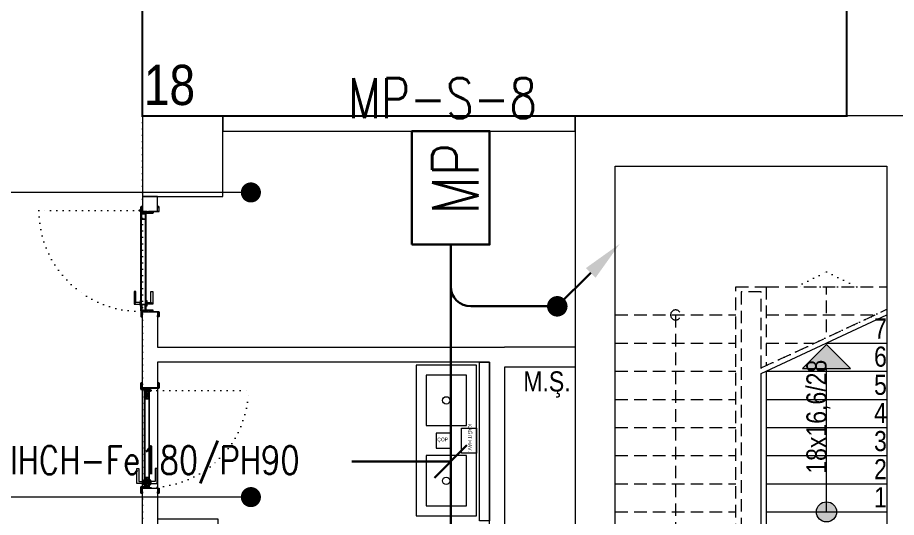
# Model space of a CAD drawing. Header units: metres. Extents: x -19121 to 152404, y -12107 to 46241.
# Drawn here: x 3536 to 4410, y 2881 to 3378 of the extents above; entities that cross this region are included whole.
import ezdxf
from ezdxf.enums import TextEntityAlignment as Align

# ---------------------------------------------------------------- set-up
doc = ezdxf.new("R2010")
doc.units = ezdxf.units.M
doc.header["$LTSCALE"] = 50
doc.header["$MEASUREMENT"] = 0
doc.linetypes.add('DOT2', pattern=[0.125, 0, -0.125])
doc.linetypes.add('HIDDEN', pattern=[0.375, 0.25, -0.125])
doc.layers.get('0').update_dxf_attribs({"color": 9, "lineweight": 9})
for name, color, linetype, lineweight in [('00', 9, 'Continuous', 9), ('01', 9, 'Continuous', 9), ('06B', 9, 'Continuous', 9), ('06C @ 1', 9, 'Continuous', 9), ('06D', 9, 'Continuous', 9), ('09', 9, 'Continuous', 9), ('10', 9, 'Continuous', 9), ('12', 9, 'Continuous', 9), ('19', 9, 'Continuous', 9), ('19D', 9, 'DOT2', 9), ('20', 9, 'DOT2', 9), ('21', 9, 'Continuous', 9), ('21_mahal200', 9, 'Continuous', 9), ('E-KABLO', 7, 'Continuous', 30), ('E-MODÜL HATTI', 6, 'Continuous', 30), ('E-OK', 3, 'Continuous', 30), ('E-YAZI', 7, 'Continuous', 30), ('TEFRİŞ', 9, 'Continuous', 9), ('YAZI', 7, 'Continuous', 9)]:
    doc.layers.add(name, color=color, linetype=linetype, lineweight=lineweight)
doc.styles.add('E-YAZI', font='txttw.shx', dxfattribs={"height": 200})
doc.styles.add('MuuM_TEXT-STANDART', font='ARIALN.TTF')
doc.dimstyles.new('MuuM_DIM200', dxfattribs={"dimscale": 20, "dimtxt": 2, "dimasz": 1, "dimexe": 1, "dimexo": 1, "dimgap": 1, "dimtad": 1, "dimdec": 1, "dimrnd": 0.5, "dimdsep": 46, "dimtxsty": 'MuuM_TEXT-STANDART', "dimblk": 'ARCHTICK', "dimcen": 0, "dimdle": 0.15, "dimclrd": 256, "dimclre": 256, "dimclrt": 256, "dimadec": 0, "dimazin": 0, "dimtfac": 5, "dimtdec": 1, "dimtix": 1, "dimtmove": 2, "dimatfit": 3, "dimldrblk": 'DOT', "dimfxl": 3, "dimfxlon": 1, "dimtolj": 1, "dimlwd": -1, "dimlwe": -1, "dimarcsym": 0})

# ---------------------------------------------------------------- blocks, each defined once
blk = doc.blocks.new('E-MODUL PANOLARI')
at = {"layer": 'E-KABLO', "color": 1}
blk.add_lwpolyline([(-49.03, 66.92), (49.03, 66.92), (49.03, 0), (-49.03, 0)], close=True, dxfattribs=at)
at = {"layer": 'E-KABLO', "color": 1, "style": 'E-YAZI', "width": 0.8}
blk.add_text('MP', height=40, dxfattribs=at).set_placement((-22.97, 9.54))
blk = doc.blocks.new('*U238')
at = {"layer": 'E-OK', "color": 3, "linetype": 'Continuous'}
blk.add_line((-97.8, -97.7), (0, 0), dxfattribs=at)
at = {"layer": 'E-OK', "color": 4, "linetype": 'Continuous', "const_width": 30}
blk.add_lwpolyline([(-15, 0, 1), (15, 0, 1)], format="xyb", close=True, dxfattribs=at)
at = {"layer": 'E-OK', "color": 3, "linetype": 'Continuous'}
blk.add_solid([(-83.6, -111.9), (-111.9, -83.6), (-182.7, -182.5)], dxfattribs=at)
blk = doc.blocks.new('p-kolon_80x80')
blk.add_lwpolyline([(-40, -40), (40, -40), (40, 40), (-40, 40)], close=True)
blk = doc.blocks.new('2.bod.sitatik')
at = {"layer": '01'}
blk.add_lwpolyline([(4130, -5950), (4130, -5950), (4130, -5950), (4130, -5400), (4400, -5400), (4400, -5950), (4400, -5950), (4400, -5950), (4440, -5950), (4440, -5350), (4090, -5350), (4090, -5950), (4130, -5950)], dxfattribs=at)
blk.add_blockref('p-kolon_80x80', (3700, -5390), dxfattribs=at)
blk = doc.blocks.new('p-işyeri')
at = {"color": 0, "const_width": 2}
blk.add_lwpolyline([(200, 0), (200, 700), (-200, 700), (-200, 0)], close=True, dxfattribs=at)
blk = doc.blocks.new('0_arrowstairs')
blk.add_lwpolyline([(0, 0), (0, -30), (15, 0), (0, 30)], close=True)
blk = doc.blocks.new('p-M01-M02_M03')
at = {"layer": '19'}
h = blk.add_hatch(color=256, dxfattribs=at)
h.dxf.hatch_style = 1
h.paths.add_polyline_path([(186, -201.29), (234, -201.29), (210, -177.25)])
h = blk.add_hatch(color=256, dxfattribs=at)
h.dxf.hatch_style = 1
edge = h.paths.add_edge_path()
edge.add_arc((210, -344), 10, 0, 360)
for points in [[(145, -206.33), (270, -148)], [(145, -206.33), (270, -148)], [(150, -204), (150, -360), (150, -360), (145, -360), (145, -360), (145, -206.33)], [(210, -344), (210, -201.29), (210, -201.29)]]:
    blk.add_lwpolyline(points, dxfattribs=at)
blk.add_lwpolyline([(186, -201.29), (234, -201.29), (210, -177.25)], close=True, dxfattribs=at)
at = {"layer": '19', "linetype": 'Continuous'}
for points in [[(210, -176), (270, -176)], [(150, -204), (270, -204)], [(150, -232), (270, -232)], [(150, -260), (270, -260)], [(150, -288), (270, -288)], [(150, -316), (270, -316)], [(150, -344), (270, -344)]]:
    blk.add_lwpolyline(points, dxfattribs=at)
at = {"layer": '19'}
blk.add_circle((210, -344), 10, dxfattribs=at)
at = {"layer": '19D', "linetype": 'HIDDEN'}
for points in [[(145, -200.74), (145, -125), (125, -125), (125, -125), (125, -387), (120, -387), (120, -120), (120, -120), (150, -120), (150, -198.41)], [(150, -120), (270, -120)], [(210, -165), (210, -120)], [(0, -148), (120, -148)], [(145, -200.74), (270, -142.41)], [(150, -148), (258.02, -148)], [(0, -176), (120, -176)], [(150, -176), (198.02, -176)], [(0, -204), (120, -204)], [(0, -232), (120, -232)], [(0, -260), (120, -260)], [(0, -288), (120, -288)], [(0, -316), (120, -316)], [(0, -344), (120, -344)], [(0, -372), (120, -372)]]:
    blk.add_lwpolyline(points, dxfattribs=at)
at = {"layer": '19D', "linetype": 'HIDDEN', "extrusion": (0, 0, -1)}
blk.add_lwpolyline([(-60, -148), (-60, -372)], dxfattribs=at)
at = {"layer": '19D'}
blk.add_lwpolyline([(145, -200.74), (270, -142.41)], dxfattribs=at)
at = {"layer": '19D', "linetype": 'HIDDEN', "extrusion": (0, 0, -1)}
blk.add_circle((-60, -148), 5, dxfattribs=at)
at = {"layer": '19D', "linetype": 'HIDDEN', "extrusion": (0, 0, -1), "zscale": -1, "rotation": 90}
blk.add_blockref('0_arrowstairs', (-210, -120), dxfattribs=at)
at = {"layer": '19D', "linetype": 'HIDDEN', "extrusion": (0, 0, -1), "rotation": 270}
blk.add_blockref('0_arrowstairs', (-60, -372), dxfattribs=at)
blk = doc.blocks.new('p-kapı kolu')
for points in [[(2.2, 0), (2.2, -1.25), (-2.2, -1.25), (-2.2, 0), (2.2, 0)], [(1.225, -1.25), (1.225, -7.5), (-13.775, -7.5), (-13.775, -5.625), (-1.025, -5.625), (-1.025, -5.625), (-1.025, -1.25), (1.225, -1.25)]]:
    blk.add_lwpolyline(points)
blk = doc.blocks.new('K-AH-01')
at = {"layer": '09'}
h = blk.add_hatch(dxfattribs=at)
h.set_pattern_fill('LOGEND', color=256, scale=10, style=0)
h.set_pattern_definition([(7e-15, (-3944.073, -2726.897), (10, 10), [3, -7]), (7e-15, (-3944.073, -2726.397), (10, 10), [3, -7]), (7e-15, (-3943.573, -2725.397), (10, 10), [2, -8]), (7e-15, (-3943.073, -2724.397), (10, 10), [1.5, -8.5]), (7e-15, (-3943.073, -2723.397), (10, 10), [1, -9]), (7e-15, (-3945.573, -2722.397), (10, 10), [0.5, -2.5, 0.5, -6.5]), (7e-15, (-3944.073, -2721.897), (10, 10), [0.5, -4, 1.5, -4]), (7e-15, (-3942.073, -2721.397), (10, 10), [0.5, -0.5, 0.5, -8.5]), (7e-15, (-3942.573, -2720.897), (10, 10), [0.5, -9.5]), (7e-15, (-3943.073, -2719.897), (10, 10), [1.5, -8.5]), (7e-15, (-3943.073, -2718.897), (10, 10), [2, -8]), (7e-15, (-3943.573, -2717.897), (10, 10), [2.5, -3, 0.5, -4]), (90, (-3947.573, -2723.897), (-10, 10), [0.5, -1, 2.5, -6]), (90, (-3947.073, -2722.897), (-10, 10), [0.5, -0.5, 1.5, -7.5]), (90, (-3946.573, -2718.897), (-10, 10), [1, -9]), (90, (-3946.073, -2722.897), (-10, 10), [2, -3, 0.5, -4.5]), (90, (-3945.573, -2717.397), (-10, 10), [0.5, -9.5]), (90, (-3945.073, -2722.397), (-10, 10), [1.5, -8.5]), (90, (-3944.073, -2721.897), (-10, 10), [1, -9]), (90, (-3943.073, -2721.897), (-10, 10), [0.5, -1.5, 1.5, -6.5]), (90, (-3942.573, -2721.397), (-10, 10), [0.5, -9.5]), (90, (-3942.073, -2723.397), (-10, 10), [1.4, -8.6]), (90, (-3941.573, -2725.397), (-10, 10), [1, -9]), (90, (-3940.573, -2721.397), (-10, 10), [0.5, -9.5]), (90, (-3939.573, -2721.897), (-10, 10), [1.5, -8.5]), (90, (-3938.573, -2721.897), (-10, 10), [1.5, -8.5]), (45, (-3940.073, -2725.8966), (1e-15, 10), [0.7071, -0.7071, 0.7071, -12.020836]), (45, (-3942.073, -2723.3966), (1e-15, 10), [1.4142, -12.727936]), (45, (-3946.073, -2718.3966), (1e-15, 10), [1.4142, -12.727936]), (45, (-3944.073, -2720.8966), (1e-15, 10), [1.4142, -12.727936]), (45, (-3943.573, -2722.8966), (1e-15, 10), [1.4142, -12.727936]), (45, (-3940.573, -2724.8966), (1e-15, 10), [1.4142, -12.727936]), (45, (-3941.573, -2724.3966), (1e-15, 10), [2.12132, -12.020816]), (45, (-3944.573, -2719.8966), (1e-15, 10), [0.7071, -13.435036]), (45, (-3945.073, -2718.8966), (1e-15, 10), [0.7071, -13.435036]), (45, (-3941.073, -2718.8966), (1e-15, 10), [0.7071, -13.435036]), (45, (-3945.073, -2723.8966), (1e-15, 10), [0.7071, -13.435036]), (45, (-3939.573, -2720.3966), (1e-15, 10), [0.7071, -13.435036]), (45, (-3943.073, -2721.3966), (1e-15, 10), [0.7071, -13.435036]), (45, (-3942.073, -2720.3966), (1e-15, 10), [0.7071, -13.435036]), (135, (-3942.573, -2722.3966), (-10, 1e-15), [0.7071, -0.7071, 2.12132, -10.606616]), (135, (-3941.073, -2722.3966), (-10, 1e-15), [0.7071, -13.435036]), (135, (-3941.073, -2725.8966), (-10, 1e-15), [0.7071, -13.435036]), (135, (-3943.073, -2723.3966), (-10, 1e-15), [0.7071, -13.435036]), (135, (-3941.573, -2721.3966), (-10, 1e-15), [0.7071, -13.435036]), (135, (-3944.073, -2723.8966), (-10, 1e-15), [0.7071, -13.435036]), (135, (-3940.073, -2723.8966), (-10, 1e-15), [0.7071, -13.435036]), (135, (-3947.073, -2726.8966), (-10, 1e-15), [0.7071, -13.435036]), (135, (-3946.573, -2726.3966), (-10, 1e-15), [1.4142, -12.727936]), (135, (-3946.073, -2725.8966), (-10, 1e-15), [1.4142, -12.727936]), (135, (-3945.073, -2725.8966), (-10, 1e-15), [1.4142, -12.727936]), (135, (-3944.573, -2724.8966), (-10, 1e-15), [1.4142, -12.727936]), (135, (-3940.573, -2720.8966), (-10, 1e-15), [1.4142, -12.727936]), (135, (-3938.573, -2725.8966), (-10, 1e-15), [1.4142, -12.727936]), (135, (-3938.073, -2717.8966), (-10, 1e-15), [1.4142, -12.727936]), (135, (-3938.073, -2718.8966), (-10, 1e-15), [1.4142, -12.727936]), (135, (-3939.073, -2719.3966), (-10, 1e-15), [1.4142, -12.727936]), (135, (-3946.073, -2719.3966), (-10, 1e-15), [2.12132, -12.020816]), (135, (-3939.573, -2720.3966), (-10, 1e-15), [2.12132, -12.020816]), (26.56505, (-3945.0727, -2717.3966), (10, 4e-09), [1.118, -21.24268]), (26.56505, (-3945.0727, -2722.3966), (10, 4e-09), [1.118, -21.24268]), (26.56505, (-3944.0727, -2719.3966), (10, 4e-09), [1.118, -21.24268]), (26.56505, (-3941.0727, -2726.3966), (10, 4e-09), [1.118, -21.24268]), (26.56505, (-3941.5727, -2725.3966), (10, 4e-09), [1.118, -21.24268]), (26.56505, (-3944.5727, -2723.3966), (10, 4e-09), [1.118, -21.24268]), (26.56505, (-3944.5727, -2718.3966), (10, 4e-09), [1.118, -21.24268]), (26.56505, (-3941.5727, -2721.3966), (10, 4e-09), [2.236, -20.12468]), (63.43495, (-3941.5727, -2719.8966), (5e-10, 10), [1.118, -21.24268]), (63.43495, (-3940.0727, -2722.8966), (5e-10, 10), [1.118, -21.24268]), (63.43495, (-3945.0727, -2720.8966), (5e-10, 10), [1.118, -21.24268]), (63.43495, (-3947.0727, -2720.3966), (5e-10, 10), [1.118, -21.24268]), (63.43495, (-3941.0727, -2722.3966), (5e-10, 10), [1.118, -21.24268]), (63.43495, (-3942.0727, -2722.3966), (5e-10, 10), [1.118, -21.24268]), (63.43495, (-3946.0727, -2720.8966), (5e-10, 10), [2.236, -20.12468]), (63.43495, (-3938.5727, -2724.3966), (5e-10, 10), [2.236, -20.12468]), (63.43495, (-3939.5727, -2723.8966), (5e-10, 10), [2.236, -20.12468]), (116.56505, (-3947.5727, -2725.3966), (-4e-09, 10), [1.118, -21.24268]), (116.56505, (-3947.5727, -2719.8966), (-4e-09, 10), [1.118, -21.24268]), (116.56505, (-3945.5727, -2726.8966), (-4e-09, 10), [1.118, -21.24268]), (116.56505, (-3946.5727, -2717.8966), (-4e-09, 10), [1.118, -21.24268]), (116.56505, (-3945.5727, -2723.8966), (-4e-09, 10), [1.118, -21.24268]), (116.56505, (-3943.5727, -2722.8966), (-4e-09, 10), [1.118, -21.24268]), (116.56505, (-3942.5727, -2720.8966), (-4e-09, 10), [1.118, -21.24268]), (116.56505, (-3947.0727, -2724.8966), (3.2e-06, 10.0000016), [1.118, -21.24268]), (116.56505, (-3944.5727, -2723.3966), (-4e-09, 10), [1.118, -21.24268]), (116.56505, (-3941.5727, -2724.3966), (-4e-09, 10), [1.118, -21.24268]), (116.56505, (-3940.5727, -2723.3966), (-4e-09, 10), [1.118, -21.24268]), (116.56505, (-3938.5727, -2720.3966), (-4e-09, 10), [1.118, -21.24268]), (116.56505, (-3946.0727, -2717.3966), (-4e-09, 10), [1.118, -21.24268]), (116.56505, (-3947.5727, -2717.8966), (-4e-09, 10), [2.236, -20.12468]), (116.56505, (-3946.0727, -2724.8966), (-4e-09, 10), [2.236, -20.12468]), (153.43495, (-3947.5727, -2726.3966), (-10, 5e-10), [1.118, -21.24268]), (153.43495, (-3939.0727, -2726.8966), (-10, 5e-10), [1.118, -21.24268]), (153.43495, (-3939.5727, -2721.8966), (-10, 5e-10), [1.118, -21.24268]), (153.43495, (-3943.5727, -2725.3966), (-10, 5e-10), [1.118, -21.24268]), (153.43495, (-3944.0727, -2726.3966), (-10, 5e-10), [1.118, -21.24268]), (153.43495, (-3943.0727, -2724.3966), (-10, 5e-10), [1.118, -21.24268]), (153.43495, (-3940.0727, -2718.3966), (-10, 5e-10), [1.118, -21.24268]), (153.43495, (-3939.0727, -2717.8966), (-10, 5e-10), [2.236, -20.12468])])
h.paths.add_polyline_path([(10.77, 6.46), (10.77, 2.46), (0.77, 2.46), (0.77, 6.46)])
h = blk.add_hatch(dxfattribs=at)
h.set_pattern_fill('LOGEND', color=256, scale=10, style=0)
h.set_pattern_definition([(7e-15, (-3938.781, -2726.897), (10, 10), [3, -7]), (7e-15, (-3938.781, -2726.397), (10, 10), [3, -7]), (7e-15, (-3938.281, -2725.397), (10, 10), [2, -8]), (7e-15, (-3937.781, -2724.397), (10, 10), [1.5, -8.5]), (7e-15, (-3937.781, -2723.397), (10, 10), [1, -9]), (7e-15, (-3940.281, -2722.397), (10, 10), [0.5, -2.5, 0.5, -6.5]), (7e-15, (-3938.781, -2721.897), (10, 10), [0.5, -4, 1.5, -4]), (7e-15, (-3936.781, -2721.397), (10, 10), [0.5, -0.5, 0.5, -8.5]), (7e-15, (-3937.281, -2720.897), (10, 10), [0.5, -9.5]), (7e-15, (-3937.781, -2719.897), (10, 10), [1.5, -8.5]), (7e-15, (-3937.781, -2718.897), (10, 10), [2, -8]), (7e-15, (-3938.281, -2717.897), (10, 10), [2.5, -3, 0.5, -4]), (90, (-3942.281, -2723.897), (-10, 10), [0.5, -1, 2.5, -6]), (90, (-3941.781, -2722.897), (-10, 10), [0.5, -0.5, 1.5, -7.5]), (90, (-3941.281, -2718.897), (-10, 10), [1, -9]), (90, (-3940.781, -2722.897), (-10, 10), [2, -3, 0.5, -4.5]), (90, (-3940.281, -2717.397), (-10, 10), [0.5, -9.5]), (90, (-3939.781, -2722.397), (-10, 10), [1.5, -8.5]), (90, (-3938.781, -2721.897), (-10, 10), [1, -9]), (90, (-3937.781, -2721.897), (-10, 10), [0.5, -1.5, 1.5, -6.5]), (90, (-3937.281, -2721.397), (-10, 10), [0.5, -9.5]), (90, (-3936.781, -2723.397), (-10, 10), [1.4, -8.6]), (90, (-3936.281, -2725.397), (-10, 10), [1, -9]), (90, (-3935.281, -2721.397), (-10, 10), [0.5, -9.5]), (90, (-3934.281, -2721.897), (-10, 10), [1.5, -8.5]), (90, (-3933.281, -2721.897), (-10, 10), [1.5, -8.5]), (45, (-3934.781, -2725.8966), (1e-15, 10), [0.7071, -0.7071, 0.7071, -12.020836]), (45, (-3936.781, -2723.3966), (1e-15, 10), [1.4142, -12.727936]), (45, (-3940.781, -2718.3966), (1e-15, 10), [1.4142, -12.727936]), (45, (-3938.781, -2720.8966), (1e-15, 10), [1.4142, -12.727936]), (45, (-3938.281, -2722.8966), (1e-15, 10), [1.4142, -12.727936]), (45, (-3935.281, -2724.8966), (1e-15, 10), [1.4142, -12.727936]), (45, (-3936.281, -2724.3966), (1e-15, 10), [2.12132, -12.020816]), (45, (-3939.281, -2719.8966), (1e-15, 10), [0.7071, -13.435036]), (45, (-3939.781, -2718.8966), (1e-15, 10), [0.7071, -13.435036]), (45, (-3935.781, -2718.8966), (1e-15, 10), [0.7071, -13.435036]), (45, (-3939.781, -2723.8966), (1e-15, 10), [0.7071, -13.435036]), (45, (-3934.281, -2720.3966), (1e-15, 10), [0.7071, -13.435036]), (45, (-3937.781, -2721.3966), (1e-15, 10), [0.7071, -13.435036]), (45, (-3936.781, -2720.3966), (1e-15, 10), [0.7071, -13.435036]), (135, (-3937.281, -2722.3966), (-10, 1e-15), [0.7071, -0.7071, 2.12132, -10.606616]), (135, (-3935.781, -2722.3966), (-10, 1e-15), [0.7071, -13.435036]), (135, (-3935.781, -2725.8966), (-10, 1e-15), [0.7071, -13.435036]), (135, (-3937.781, -2723.3966), (-10, 1e-15), [0.7071, -13.435036]), (135, (-3936.281, -2721.3966), (-10, 1e-15), [0.7071, -13.435036]), (135, (-3938.781, -2723.8966), (-10, 1e-15), [0.7071, -13.435036]), (135, (-3934.781, -2723.8966), (-10, 1e-15), [0.7071, -13.435036]), (135, (-3941.781, -2726.8966), (-10, 1e-15), [0.7071, -13.435036]), (135, (-3941.281, -2726.3966), (-10, 1e-15), [1.4142, -12.727936]), (135, (-3940.781, -2725.8966), (-10, 1e-15), [1.4142, -12.727936]), (135, (-3939.781, -2725.8966), (-10, 1e-15), [1.4142, -12.727936]), (135, (-3939.281, -2724.8966), (-10, 1e-15), [1.4142, -12.727936]), (135, (-3935.281, -2720.8966), (-10, 1e-15), [1.4142, -12.727936]), (135, (-3933.281, -2725.8966), (-10, 1e-15), [1.4142, -12.727936]), (135, (-3932.781, -2717.8966), (-10, 1e-15), [1.4142, -12.727936]), (135, (-3932.781, -2718.8966), (-10, 1e-15), [1.4142, -12.727936]), (135, (-3933.781, -2719.3966), (-10, 1e-15), [1.4142, -12.727936]), (135, (-3940.781, -2719.3966), (-10, 1e-15), [2.12132, -12.020816]), (135, (-3934.281, -2720.3966), (-10, 1e-15), [2.12132, -12.020816]), (26.56505, (-3939.7813, -2717.3966), (10, 4e-09), [1.118, -21.24268]), (26.56505, (-3939.7813, -2722.3966), (10, 4e-09), [1.118, -21.24268]), (26.56505, (-3938.7813, -2719.3966), (10, 4e-09), [1.118, -21.24268]), (26.56505, (-3935.7813, -2726.3966), (10, 4e-09), [1.118, -21.24268]), (26.56505, (-3936.2813, -2725.3966), (10, 4e-09), [1.118, -21.24268]), (26.56505, (-3939.2813, -2723.3966), (10, 4e-09), [1.118, -21.24268]), (26.56505, (-3939.2813, -2718.3966), (10, 4e-09), [1.118, -21.24268]), (26.56505, (-3936.2813, -2721.3966), (10, 4e-09), [2.236, -20.12468]), (63.43495, (-3936.2813, -2719.8966), (5e-10, 10), [1.118, -21.24268]), (63.43495, (-3934.7813, -2722.8966), (5e-10, 10), [1.118, -21.24268]), (63.43495, (-3939.7813, -2720.8966), (5e-10, 10), [1.118, -21.24268]), (63.43495, (-3941.7813, -2720.3966), (5e-10, 10), [1.118, -21.24268]), (63.43495, (-3935.7813, -2722.3966), (5e-10, 10), [1.118, -21.24268]), (63.43495, (-3936.7813, -2722.3966), (5e-10, 10), [1.118, -21.24268]), (63.43495, (-3940.7813, -2720.8966), (5e-10, 10), [2.236, -20.12468]), (63.43495, (-3933.2813, -2724.3966), (5e-10, 10), [2.236, -20.12468]), (63.43495, (-3934.2813, -2723.8966), (5e-10, 10), [2.236, -20.12468]), (116.56505, (-3942.2813, -2725.3966), (-4e-09, 10), [1.118, -21.24268]), (116.56505, (-3942.2813, -2719.8966), (-4e-09, 10), [1.118, -21.24268]), (116.56505, (-3940.2813, -2726.8966), (-4e-09, 10), [1.118, -21.24268]), (116.56505, (-3941.2813, -2717.8966), (-4e-09, 10), [1.118, -21.24268]), (116.56505, (-3940.2813, -2723.8966), (-4e-09, 10), [1.118, -21.24268]), (116.56505, (-3938.2813, -2722.8966), (-4e-09, 10), [1.118, -21.24268]), (116.56505, (-3937.2813, -2720.8966), (-4e-09, 10), [1.118, -21.24268]), (116.56505, (-3941.7813, -2724.8966), (3.2e-06, 10.0000016), [1.118, -21.24268]), (116.56505, (-3939.2813, -2723.3966), (-4e-09, 10), [1.118, -21.24268]), (116.56505, (-3936.2813, -2724.3966), (-4e-09, 10), [1.118, -21.24268]), (116.56505, (-3935.2813, -2723.3966), (-4e-09, 10), [1.118, -21.24268]), (116.56505, (-3933.2813, -2720.3966), (-4e-09, 10), [1.118, -21.24268]), (116.56505, (-3940.7813, -2717.3966), (-4e-09, 10), [1.118, -21.24268]), (116.56505, (-3942.2813, -2717.8966), (-4e-09, 10), [2.236, -20.12468]), (116.56505, (-3940.7813, -2724.8966), (-4e-09, 10), [2.236, -20.12468]), (153.43495, (-3942.2813, -2726.3966), (-10, 5e-10), [1.118, -21.24268]), (153.43495, (-3933.7813, -2726.8966), (-10, 5e-10), [1.118, -21.24268]), (153.43495, (-3934.2813, -2721.8966), (-10, 5e-10), [1.118, -21.24268]), (153.43495, (-3938.2813, -2725.3966), (-10, 5e-10), [1.118, -21.24268]), (153.43495, (-3938.7813, -2726.3966), (-10, 5e-10), [1.118, -21.24268]), (153.43495, (-3937.7813, -2724.3966), (-10, 5e-10), [1.118, -21.24268]), (153.43495, (-3934.7813, -2718.3966), (-10, 5e-10), [1.118, -21.24268]), (153.43495, (-3933.7813, -2717.8966), (-10, 5e-10), [2.236, -20.12468])])
h.paths.add_polyline_path([(89.06, 2.47), (89.06, 6.46), (99.06, 6.47), (99.06, 2.47)])
at = {"layer": '10'}
for points in [[(-0.44, -1.7), (1.3, -1.7, 0.414214), (1.6, -1.4), (1.6, 1.1, 0.414214), (1.3, 1.4, 0.414214), (1, 1.1), (1, 0.2), (0.2, 0.2), (0.2, 16.4, 0.414214), (-0.1, 16.7), (-4.6, 16.7, 0.414214), (-4.9, 16.4), (-4.9, 15.3, 0.414214), (-4.6, 15), (-3.5, 15), (-3.5, 15.2), (-4.6, 15.2, -0.414214), (-4.7, 15.3), (-4.7, 16.4, -0.414214), (-4.6, 16.5), (-0.2, 16.5), (-0.1, 16.5, -0.414214), (0, 16.4), (0, 0), (1.2, 0), (1.2, 1.1, -0.414214), (1.3, 1.2, -0.414214), (1.4, 1.1), (1.4, -1.4, -0.414214), (1.3, -1.5), (-0.44, -1.5), (-4.6, -1.5, -0.414214), (-4.7, -1.4), (-4.7, -0.3, -0.414214), (-4.6, -0.2), (-3.5, -0.2), (-3.5, 0), (-4.6, 0, 0.414214), (-4.9, -0.3), (-4.9, -1.4, 0.414214), (-4.6, -1.7)], [(2.15, 7.6), (0.77, 6.96), (0.77, 4.09), (0.57, 4.09), (0.57, 7.09), (2.04, 7.77, -14.796002)], [(100.44, -1.7), (98.7, -1.7, -0.414214), (98.4, -1.4), (98.4, 1.1, -0.414214), (98.7, 1.4, -0.414214), (99, 1.1), (99, 0.2), (99.8, 0.2), (99.8, 16.4, -0.414214), (100.1, 16.7), (104.6, 16.7, -0.414214), (104.9, 16.4), (104.9, 15.3, -0.414214), (104.6, 15), (103.5, 15), (103.5, 15.2), (104.6, 15.2, 0.414214), (104.7, 15.3), (104.7, 16.4, 0.414214), (104.6, 16.5), (100.2, 16.5), (100.1, 16.5, 0.414214), (100, 16.4), (100, 0), (98.8, 0), (98.8, 1.1, 0.414214), (98.7, 1.2, 0.414214), (98.6, 1.1), (98.6, -1.4, 0.414214), (98.7, -1.5), (100.44, -1.5), (104.6, -1.5, 0.414214), (104.7, -1.4), (104.7, -0.3, 0.414214), (104.6, -0.2), (103.5, -0.2), (103.5, 0), (104.6, 0, -0.414214), (104.9, -0.3), (104.9, -1.4, -0.414214), (104.6, -1.7)]]:
    blk.add_lwpolyline(points, format="xyb", close=True, dxfattribs=at)
blk.add_circle((2.72, 8.09), 0.55, dxfattribs=at)
at = {"layer": '12'}
for points in [[(0.77, 6.46), (99.06, 6.47), (99.06, 6.97), (0.77, 6.96)], [(0.77, 2.46), (10.77, 2.46), (10.77, 6.46), (0.77, 6.46)], [(0.77, 2.46), (99.06, 2.46), (99.06, 1.96), (0.77, 1.96)], [(89.06, 2.46), (99.06, 2.46), (99.06, 6.47), (89.06, 6.47)]]:
    blk.add_lwpolyline(points, close=True, dxfattribs=at)
at = {"layer": '20'}
blk.add_lwpolyline([(2.72, 8.09), (2.72, 105.23)], dxfattribs=at)
at = {"layer": '20', "linetype": 'HIDDEN'}
for points in [[(1.97, 6.89), (1.97, 5.39), (3.47, 5.39), (3.47, 6.89)], [(2.17, 7.58), (2.17, 5.59), (3.27, 5.59), (3.27, 7.58)]]:
    blk.add_lwpolyline(points, dxfattribs=at)
at = {"layer": '20'}
blk.add_arc((0.77, 6.96), 98.29, 357.08416, 88.86324, dxfattribs=at)
at = {"layer": '06C @ 1', "xscale": -1, "rotation": 180}
blk.add_blockref('p-kapı kolu', (94.06, 6.97), dxfattribs=at)
at = {"layer": '06C @ 1'}
blk.add_blockref('p-kapı kolu', (94.06, 1.96), dxfattribs=at)
blk = doc.blocks.new('gr-p-barel kilitli kapı kolu')
at = {"flags": 128}
for points in [[(-0.9, 0.8), (-0.9, 4.9), (-11.7, 4.9), (-11.7, 6.7), (0.9, 6.7), (0.9, 0.8)], [(-0.8, 5), (0.8, 6.6)]]:
    blk.add_lwpolyline(points, dxfattribs=at)
blk.add_lwpolyline([(-2.75, 0), (-2.75, 0.7), (2.75, 0.7), (2.75, 0)])
blk.add_lwpolyline([(-1.3, 0.7), (1.3, 0.7), (1.3, 0.8), (-1.3, 0.8)], close=True)
blk = doc.blocks.new('prf-scr2')
at = {"linetype": 'DOT2', "ltscale": 10}
blk.add_line((0, 0.19), (0, -1.06), dxfattribs=at)
for p, q in [((0.09, -0.24), (-0.09, -0.2)), ((-0.09, -0.24), (0.09, -0.28)), ((0.09, -0.32), (-0.09, -0.28)), ((-0.09, -0.32), (0.09, -0.36)), ((0.09, -0.4), (-0.09, -0.36)), ((-0.09, -0.4), (0.09, -0.44)), ((0.09, -0.48), (-0.09, -0.44)), ((-0.09, -0.48), (0.09, -0.52)), ((0.09, -0.56), (-0.09, -0.52)), ((-0.09, -0.56), (0.09, -0.6)), ((0.09, -0.64), (-0.09, -0.6)), ((-0.09, -0.64), (0.09, -0.68)), ((0.09, -0.72), (-0.09, -0.68)), ((-0.09, -0.72), (0.09, -0.76)), ((0.06, -0.84), (-0.08, -0.76)), ((-0.07, -0.8), (0.06, -0.84)), ((0.09, -0.17), (0, -0.15)), ((0, -0.18), (0.09, -0.2))]:
    blk.add_line(p, q)
blk.add_lwpolyline([(0.23, 0), (-0.23, 0), (-0.23, -0.01), (-0.12, -0.14), (0.12, -0.14), (0.23, -0.01), (0.23, 0)], close=True)
for points in [[(0.23, -0.01), (-0.23, -0.01)], [(-0.09, -0.14), (-0.09, -0.2), (-0.12, -0.22), (-0.12, -0.23), (-0.09, -0.24), (-0.09, -0.28), (-0.12, -0.3), (-0.12, -0.31), (-0.09, -0.32), (-0.09, -0.36), (-0.12, -0.38), (-0.12, -0.39), (-0.09, -0.4), (-0.09, -0.44), (-0.12, -0.46), (-0.12, -0.46), (-0.09, -0.48), (-0.09, -0.52), (-0.12, -0.54), (-0.12, -0.54), (-0.09, -0.56), (-0.09, -0.6), (-0.12, -0.62), (-0.12, -0.62), (-0.09, -0.64), (-0.09, -0.68), (-0.12, -0.69), (-0.12, -0.7), (-0.09, -0.72), (-0.09, -0.73), (-0.08, -0.76), (-0.1, -0.77), (-0.1, -0.78), (-0.07, -0.8), (-0.01, -0.94), (0, -0.95), (0.01, -0.94), (0.08, -0.76), (0.09, -0.76), (0.12, -0.74), (0.12, -0.73), (0.09, -0.72), (0.09, -0.68), (0.12, -0.66), (0.12, -0.66), (0.09, -0.64), (0.09, -0.6), (0.12, -0.58), (0.12, -0.58), (0.09, -0.56), (0.09, -0.52), (0.12, -0.5), (0.12, -0.5), (0.09, -0.48), (0.09, -0.44), (0.12, -0.43), (0.12, -0.42), (0.09, -0.4), (0.09, -0.36), (0.12, -0.35), (0.12, -0.34), (0.09, -0.32), (0.09, -0.28), (0.12, -0.27), (0.12, -0.26), (0.09, -0.24), (0.09, -0.2), (0.12, -0.19), (0.12, -0.18), (0.09, -0.17), (0.09, -0.14)]]:
    blk.add_lwpolyline(points)
blk = doc.blocks.new('K-SAC-01')
at = {"layer": '10'}
for points in [[(-4.6, 16.2, -0.414214), (-4.5, 16.3), (-0.1, 16.3, -0.414214), (0, 16.2), (0, 5.9), (0.2, 5.9), (0.2, 16.2, 0.414214), (-0.1, 16.5), (-4.5, 16.5, 0.414214), (-4.8, 16.2), (-4.8, 15.3, 0.414214), (-4.5, 15), (-3.4, 15), (-3.4, 15.2), (-4.5, 15.2, -0.414214), (-4.6, 15.3)], [(0.2, 10.3, -0.414214), (0.5, 10.6), (1.5, 10.6, -0.414214), (1.8, 10.3), (1.8, 3.9, -0.414214), (1.5, 3.6, -0.414214), (1.2, 3.9), (1.2, 4.8), (0.2, 4.8), (0.2, -1.2, -0.414214), (-0.1, -1.5), (-4.5, -1.5, -0.414214), (-4.8, -1.2), (-4.8, -0.3, -0.414214), (-4.5, 0), (-3.4, 0), (-3.4, -0.2), (-4.5, -0.2, 0.414214), (-4.6, -0.3), (-4.6, -1.2, 0.414214), (-4.5, -1.3), (-0.1, -1.3, 0.414214), (0, -1.2), (0, 5), (1.4, 5), (1.4, 3.9, 0.414214), (1.5, 3.8, 0.414214), (1.6, 3.9), (1.6, 10.3, 0.414214), (1.5, 10.4), (0.5, 10.4, 0.414214), (0.4, 10.3), (0.4, 9.4), (0.2, 9.4)], [(99.8, 10.3, 0.414214), (99.5, 10.6), (98.5, 10.6, 0.414214), (98.2, 10.3), (98.2, 3.9, 0.414214), (98.5, 3.6, 0.414214), (98.8, 3.9), (98.8, 4.8), (99.8, 4.8), (99.8, -1.2, 0.414214), (100.1, -1.5), (104.5, -1.5, 0.414214), (104.8, -1.2), (104.8, -0.3, 0.414214), (104.5, 0), (103.4, 0), (103.4, -0.2), (104.5, -0.2, -0.414214), (104.6, -0.3), (104.6, -1.2, -0.414214), (104.5, -1.3), (100.1, -1.3, -0.414214), (100, -1.2), (100, 5), (98.6, 5), (98.6, 3.9, -0.414214), (98.5, 3.8, -0.414214), (98.4, 3.9), (98.4, 10.3, -0.414214), (98.5, 10.4), (99.5, 10.4, -0.414214), (99.6, 10.3), (99.6, 9.4), (99.8, 9.4)], [(104.6, 16.2, 0.414214), (104.5, 16.3), (100.1, 16.3, 0.414214), (100, 16.2), (100, 5.9), (99.8, 5.9), (99.8, 16.2, -0.414214), (100.1, 16.5), (104.5, 16.5, -0.414214), (104.8, 16.2), (104.8, 15.3, -0.414214), (104.5, 15), (103.4, 15), (103.4, 15.2), (104.5, 15.2, 0.414214), (104.6, 15.3)], [(-0.38, -2.01), (1, -1.37), (1, 1.5), (1.2, 1.5), (1.2, -1.5), (-0.27, -2.18, -14.796002)]]:
    blk.add_lwpolyline(points, format="xyb", close=True, dxfattribs=at)
for points in [[(98.8, 0.15), (98.8, 2.15), (99.1, 2.15), (99.1, 3.19), (1.5, 3.19), (1.5, 2.15), (1.8, 2.15), (1.8, 0.15), (1.5, 0.15), (1.5, 1.85), (1.2, 1.85), (1.2, 3.49), (99.4, 3.49), (99.4, 1.85), (99.1, 1.85), (99.1, 0.15)], [(98.8, 2.15), (98.8, 0.15), (99.4, 0.15), (99.4, -1.5), (1.2, -1.5), (1.2, 0.15), (1.8, 0.15), (1.8, 2.15), (2.1, 2.15), (2.1, -0.15), (1.5, -0.15), (1.5, -1.2), (99.1, -1.2), (99.1, -0.15), (98.5, -0.15), (98.5, 2.15), (98.8, 2.15)]]:
    blk.add_lwpolyline(points, dxfattribs=at)
for points in [[(2.1, 3), (8.1, 3), (8.1, -1), (2.1, -1)], [(2.4, 2.7), (7.8, 2.7), (7.8, -0.7), (2.4, -0.7)], [(98.5, 3), (92.5, 3), (92.5, -1), (98.5, -1)], [(98.2, 2.7), (92.8, 2.7), (92.8, -0.7), (98.2, -0.7)]]:
    blk.add_lwpolyline(points, close=True, dxfattribs=at)
blk.add_circle((-0.95, -2.5), 0.55, dxfattribs=at)
at = {"layer": '20', "linetype": 'HIDDEN'}
for points in [[(-0.2, -1.3), (-0.2, 0), (-1.7, 0), (-1.7, -1.3)], [(-0.4, -1.99), (-0.4, -0.2), (-1.5, -0.2), (-1.5, -1.99)]]:
    blk.add_lwpolyline(points, dxfattribs=at)
at = {"layer": '20'}
blk.add_lwpolyline([(-0.95, -2.5), (-0.95, -102.85)], dxfattribs=at)
blk.add_arc((-0.95, -2.5), 100.35, 270, 1.51314, dxfattribs=at)
at = {"layer": '06B'}
blk.add_blockref('gr-p-barel kilitli kapı kolu', (91.4, 3.51), dxfattribs=at)
at = {"layer": '06B', "xscale": -1, "rotation": 180}
blk.add_blockref('gr-p-barel kilitli kapı kolu', (91.4, -1.51), dxfattribs=at)
at = {"layer": '10', "xscale": -1, "rotation": 90}
blk.add_blockref('prf-scr2', (1.5, 1), dxfattribs=at)
at = {"layer": '10', "rotation": 270}
blk.add_blockref('prf-scr2', (99.1, 1.22), dxfattribs=at)
blk = doc.blocks.new('_ArchTick')
at = {"color": 0, "linetype": 'ByBlock', "const_width": 0.15}
blk.add_lwpolyline([(-0.5, -0.5), (0.5, 0.5)], dxfattribs=at)
blk = doc.blocks.new('_Dot')
at = {"color": 0, "linetype": 'ByBlock', "lineweight": -2}
blk.add_line((-0.5, 0), (-1, 0), dxfattribs=at)
at = {"color": 0, "linetype": 'ByBlock', "const_width": 0.5}
blk.add_lwpolyline([(-0.25, 0, 1), (0.25, 0, 1)], format="xyb", close=True, dxfattribs=at)
blk = doc.blocks.new('rrrrrrrrrrrrrrrrrrrrrrrrrrrrrrrrrrrrrrrrrrr')
at = {"layer": 'TEFRİŞ'}
blk.add_lwpolyline([(30902.52, -1571.49), (30902.52, -1621.49), (30942.52, -1621.49), (30942.52, -1571.49)], close=True, dxfattribs=at)
blk.add_circle((30922.52, -1596.49), 3.65, dxfattribs=at)
blk = doc.blocks.new('jjjjjjjjjjjjjjjjjjjjjjjjjjjjjjjjjjjjjjjjjjjjjjjjjjjjjjjjjjjjjjjjjjjjjjj')
at = {"layer": 'TEFRİŞ'}
blk.add_lwpolyline([(30902.52, -1651.49), (30902.52, -1701.49), (30942.52, -1701.49), (30942.52, -1651.49)], close=True, dxfattribs=at)
blk.add_circle((30922.52, -1676.49), 3.65, dxfattribs=at)
blk = doc.blocks.new('2.bod.Mimari')
at = {"layer": '00'}
for points in [[(4020, -5365), (4090, -5365), (4090, -5350), (3740, -5350), (3740, -5365), (4020, -5365)], [(3660, -5445), (3675, -5445), (3675, -5430)], [(3675, -5430), (3660, -5430), (3660, -5445)], [(3660, -5965), (3660, -5545), (3675, -5545), (3675, -5580), (4020, -5580)], [(4090, -5580), (4020, -5580)], [(4005, -5595), (3675, -5595), (3675, -5965)], [(3675, -5965), (3675, -5965), (3675, -5985), (4005, -5985), (4005, -5595)], [(4005, -5753), (3995, -5753), (3995, -5595), (4005, -5595), (4005, -5753)], [(4090, -5600), (4020, -5600), (4020, -5985), (4090, -5985)], [(3675, -5703), (3675, -5751), (3735, -5751), (3735, -5761), (3675, -5761), (3675, -5985), (3839, -5985)]]:
    blk.add_lwpolyline(points, dxfattribs=at)
at = {"layer": '20'}
blk.add_lwpolyline([(3660, -6230), (4440, -6230), (4440, -4550), (3660, -4550)], close=True, dxfattribs=at)
at = {"layer": 'TEFRİŞ'}
for points in [[(3992, -5598), (3932, -5598), (3932, -5748), (3992, -5748)], [(3992, -5660.5), (3992, -5685.5), (3977, -5685.5), (3977, -5660.5)], [(3952, -5665.5), (3952, -5680.5), (3967, -5680.5), (3967, -5665.5)]]:
    blk.add_lwpolyline(points, close=True, dxfattribs=at)
at = {"rotation": 270}
for name, p in [('K-SAC-01', (3660, -5445)), ('K-AH-01', (3660, -5620.56))]:
    blk.add_blockref(name, p, dxfattribs=at)
for name, p in [('p-M01-M02_M03', (4130, -5400)), ('rrrrrrrrrrrrrrrrrrrrrrrrrrrrrrrrrrrrrrrrrrr', (-26960.52, -4036.51)), ('jjjjjjjjjjjjjjjjjjjjjjjjjjjjjjjjjjjjjjjjjjjjjjjjjjjjjjjjjjjjjjjjjjjjjjj', (-26960.52, -4036.51))]:
    blk.add_blockref(name, p)
at = {"layer": '06D', "color": 89, "linetype": 'HIDDEN', "true_color": 0x2e4d23, "rotation": 90}
blk.add_blockref('p-işyeri', (4360, -5150), dxfattribs=at)
at = {"layer": '21', "style": 'MuuM_TEXT-STANDART'}
blk.add_text('18', height=40, dxfattribs=at).set_placement((3712.34, -5351.08), align=Align.BOTTOM_RIGHT)
for s, p in [('7', (4400, -5571.47)), ('6', (4400, -5599.47)), ('5', (4400, -5627.47)), ('4', (4400, -5655.47)), ('3', (4400, -5683.47)), ('2', (4400, -5711.47)), ('1', (4400, -5739.47))]:
    blk.add_text(s, height=20, dxfattribs=at).set_placement(p, align=Align.RIGHT)
blk.add_text('18x16,6/28', height=20, rotation=90, dxfattribs=at).set_placement((4340, -5592.6), align=Align.RIGHT)
blk.add_text('M.Ş.', height=20, dxfattribs=at).set_placement((4038.57, -5624.14))
at = {"layer": 'YAZI', "insert": (3963.83, -5670.11), "char_height": 3.629, "width": 53.2774, "attachment_point": 3, "style": 'MuuM_TEXT-STANDART'}
blk.add_mtext('ÇÖP', dxfattribs=at)
at = {"layer": 'YAZI', "insert": (3987.35, -5684.27), "char_height": 3.629, "width": 53.2774, "attachment_point": 3, "rotation": 270, "style": 'MuuM_TEXT-STANDART'}
blk.add_mtext('KAĞIT HAV.', dxfattribs=at)
at = {"layer": '21_mahal200'}
for points in [[(3767.79, -5426.1), (3478.88, -5426.1)], [(3767.79, -5729.27), (3478.88, -5729.27)]]:
    blk.add_leader(points, dimstyle='MuuM_DIM200', override={"dimasz": 1, "dimfxl": 10}, dxfattribs=at)

msp = doc.modelspace()

# ---------------------------------------------------------------- linework, layer by layer
at = {"layer": 'E-MODÜL HATTI', "ltscale": 50}
for p, q in [((3966.45, 3152.02), (3966.45, 3110.58)), ((3966.45, 3110.58), (3966.45, 2816.32)), ((4072.37, 3090.58), (3986.45, 3090.58))]:
    msp.add_line(p, q, dxfattribs=at)
msp.add_arc((3986.45, 3110.58), 20, 180, 270, dxfattribs=at)
at = {"layer": 'E-YAZI', "color": 3}
for p, q in [((3982.62, 2952.4), (3950.29, 2920.07)), ((3867.98, 2936.23), (3966.45, 2936.23))]:
    msp.add_line(p, q, dxfattribs=at)

# ---------------------------------------------------------------- block references
for name in ['2.bod.sitatik', '2.bod.Mimari']:
    msp.add_blockref(name, (0, 8630))
at = {"layer": 'E-KABLO', "color": 1, "xscale": 1.152, "yscale": 1.152, "zscale": 1.152, "rotation": 90}
msp.add_blockref('E-MODUL PANOLARI', (4005, 3208.51), dxfattribs=at)
at = {"layer": 'E-OK', "xscale": -0.34, "yscale": 0.34, "zscale": 0.34, "rotation": 90}
msp.add_blockref('*U238', (4072.37, 3090.58), dxfattribs=at)

# ---------------------------------------------------------------- texts
at = {"layer": 'E-YAZI', "color": 3, "style": 'E-YAZI', "width": 0.8}
for s, height, p in [('MP-S-8', 40, (3864.36, 3277.77)), ('2x1.5 LIHCH-Fe180/PH90', 28, (3413.03, 2923.51))]:
    msp.add_text(s, height=height, dxfattribs=at).set_placement(p)

doc.saveas('drawing.dxf')
